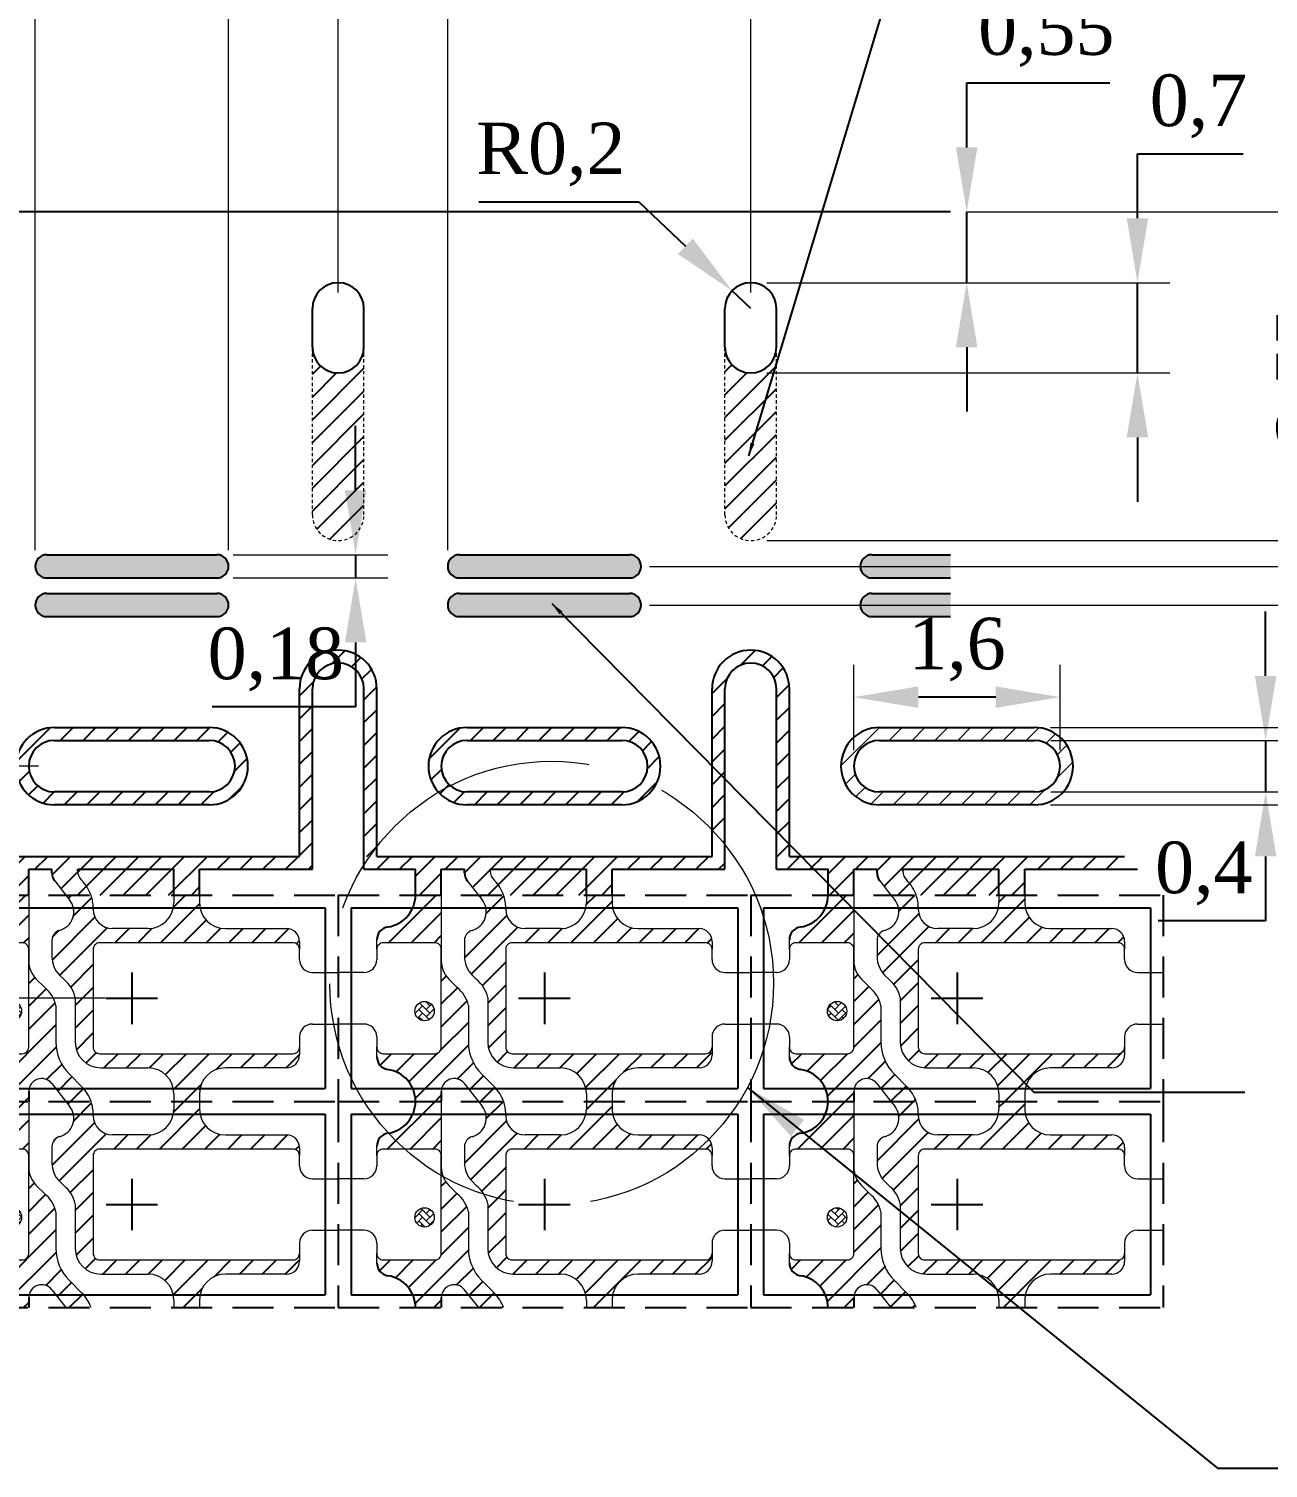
# Model space of a CAD drawing. Header units: millimetres. Extents: x -1672 to -743, y 1116 to 1403.
# Drawn here: x -858 to -810, y 1303.8 to 1359.6 of the extents above; entities that cross this region are included whole.
import ezdxf

# ---------------------------------------------------------------- set-up
doc = ezdxf.new("R2010")
doc.units = ezdxf.units.MM
doc.header["$MEASUREMENT"] = 0
doc.linetypes.add('ACAD_ISO02W100', pattern=[15, 12, -3])
doc.linetypes.add('HIDDEN', pattern=[9.525, 6.35, -3.175])
for name, color, linetype in [('\\M+2A4C1\\M+2B3CE\\M+2B944', 144, 'HIDDEN'), ('bottom side half etching', 6, 'Continuous'), ('c2', 2, 'Continuous'), ('Hatch', 1, 'HIDDEN')]:
    doc.layers.add(name, color=color, linetype=linetype)
for name, color, linetype, lineweight in [('Dimension', 3, 'Continuous', 5), ('LF', 4, 'Continuous', 25), ('Visble1', 6, 'Continuous', 20), ('Visible2', 6, 'ACAD_ISO02W100', 15)]:
    doc.layers.add(name, color=color, linetype=linetype, lineweight=lineweight)
doc.styles.add('itedick', font='romantic.ttf')
doc.styles.get("Standard").update_dxf_attribs({"font": 'romantic.ttf', "height": 2})
doc.dimstyles.new('(S)ISO-25', dxfattribs={"dimtxt": 0.5, "dimasz": 0.5, "dimexe": 0.2, "dimexo": 0.2, "dimgap": 0.1, "dimtad": 1, "dimdec": 3, "dimdsep": 46, "dimtxsty": 'itedick', "dimcen": 2.5, "dimclre": 256, "dimclrt": 1, "dimadec": 0, "dimazin": 0, "dimtfac": 1, "dimtdec": 3, "dimtmove": 0, "dimatfit": 3, "dimfxl": 0, "dimlwe": -1, "dimarcsym": 0})
doc.dimstyles.new('ISO-25 scale5', dxfattribs={"dimtxt": 1.5, "dimasz": 2.5, "dimexe": 1.25, "dimexo": 0.625, "dimtad": 1, "dimtoh": 1, "dimlfac": 0.2, "dimtxsty": 'Standard', "dimcen": 2.5, "dimclre": 256, "dimclrt": 1, "dimadec": 0, "dimazin": 0, "dimtfac": 1, "dimtmove": 0, "dimatfit": 3, "dimfxl": 0, "dimlwe": -1, "dimarcsym": 0})
pattern_1 = [(45, (-1152.9834, 964.2726), (-0.4419417, 0.4419417), [])]
pattern_2 = [(45, (-1152.9834, 1533.01056), (-0.4419417, 0.4419417), [])]

# ---------------------------------------------------------------- blocks, each defined once
blk = doc.blocks.new('*D70')
at = {"layer": 'Defpoints', "color": 0}
for p in [(-834.569, 1338.802), (-802.624, 1338.802), (-834.569, 1337.302)]:
    blk.add_point(p, dxfattribs=at)
at = {"layer": 'Dimension', "color": 0, "lineweight": -2}
for p, q in [((-802.624, 1341.302), (-802.624, 1343.802)), ((-802.624, 1337.302), (-802.624, 1338.802)), ((-802.624, 1334.802), (-802.624, 1332.302))]:
    blk.add_line(p, q, dxfattribs=at)
at = {"layer": 'Dimension'}
for p, q in [((-833.944, 1338.802), (-801.374, 1338.802)), ((-833.944, 1337.302), (-801.374, 1337.302))]:
    blk.add_line(p, q, dxfattribs=at)
at = {"layer": 'Dimension', "color": 0}
for points in [[(-803.04, 1341.302), (-802.207, 1341.302), (-802.624, 1338.802)], [(-803.04, 1334.802), (-802.207, 1334.802), (-802.624, 1337.302)]]:
    blk.add_solid(points, dxfattribs=at)
at = {"layer": 'Dimension', "color": 1, "insert": (-804.462, 1338.052), "char_height": 2, "attachment_point": 5, "rotation": 90}
blk.add_mtext('0,3', dxfattribs=at)
blk = doc.blocks.new('*D105')
at = {"layer": 'Defpoints', "color": 0}
for p in [(-822.269, 1352.552), (-800.009, 1352.552), (-834.569, 1338.802)]:
    blk.add_point(p, dxfattribs=at)
at = {"layer": 'Dimension'}
for p, q in [((-821.644, 1352.552), (-798.759, 1352.552)), ((-833.944, 1338.802), (-798.759, 1338.802))]:
    blk.add_line(p, q, dxfattribs=at)
at = {"layer": 'Dimension', "color": 0, "lineweight": -2}
blk.add_line((-800.009, 1341.302), (-800.009, 1350.052), dxfattribs=at)
at = {"layer": 'Dimension', "color": 0}
for points in [[(-800.426, 1350.052), (-799.592, 1350.052), (-800.009, 1352.552)], [(-800.426, 1341.302), (-799.592, 1341.302), (-800.009, 1338.802)]]:
    blk.add_solid(points, dxfattribs=at)
at = {"layer": 'Dimension', "color": 1, "insert": (-801.863, 1344.542), "char_height": 2, "attachment_point": 5, "rotation": 90}
blk.add_mtext('2,75', dxfattribs=at)
blk = doc.blocks.new('*D106')
at = {"layer": 'Defpoints', "color": 0}
for p in [(-876.519, 1371.909), (-876.519, 1351.052), (-857.769, 1338.802)]:
    blk.add_point(p, dxfattribs=at)
at = {"layer": 'Dimension'}
for p, q in [((-876.519, 1351.677), (-876.519, 1373.159)), ((-857.769, 1339.427), (-857.769, 1373.159))]:
    blk.add_line(p, q, dxfattribs=at)
at = {"layer": 'Dimension', "color": 0, "lineweight": -2}
blk.add_line((-860.269, 1371.909), (-874.019, 1371.909), dxfattribs=at)
at = {"layer": 'Dimension', "color": 0}
for points in [[(-874.019, 1372.326), (-874.019, 1371.493), (-876.519, 1371.909)], [(-860.269, 1372.326), (-860.269, 1371.493), (-857.769, 1371.909)]]:
    blk.add_solid(points, dxfattribs=at)
at = {"layer": 'Dimension', "color": 1, "insert": (-867.144, 1373.764), "char_height": 2, "attachment_point": 5}
blk.add_mtext('3,75', dxfattribs=at)
blk = doc.blocks.new('*D71')
at = {"layer": 'Defpoints', "color": 0}
for p in [(-857.769, 1371.909), (-857.769, 1338.802), (-850.269, 1338.802)]:
    blk.add_point(p, dxfattribs=at)
at = {"layer": 'Dimension'}
for p, q in [((-857.769, 1339.427), (-857.769, 1373.159)), ((-850.269, 1339.427), (-850.269, 1373.159))]:
    blk.add_line(p, q, dxfattribs=at)
at = {"layer": 'Dimension', "color": 0, "lineweight": -2}
blk.add_line((-852.769, 1371.909), (-855.269, 1371.909), dxfattribs=at)
at = {"layer": 'Dimension', "color": 0}
for points in [[(-855.269, 1372.326), (-855.269, 1371.493), (-857.769, 1371.909)], [(-852.769, 1372.326), (-852.769, 1371.493), (-850.269, 1371.909)]]:
    blk.add_solid(points, dxfattribs=at)
at = {"layer": 'Dimension', "color": 1, "insert": (-854.019, 1373.764), "char_height": 2, "attachment_point": 5}
blk.add_mtext('1,5', dxfattribs=at)
blk = doc.blocks.new('*D72')
at = {"layer": 'Defpoints', "color": 0}
for p in [(-850.269, 1371.909), (-850.269, 1338.802), (-841.769, 1338.802)]:
    blk.add_point(p, dxfattribs=at)
at = {"layer": 'Dimension'}
for p, q in [((-850.269, 1339.427), (-850.269, 1373.159)), ((-841.769, 1339.427), (-841.769, 1373.159))]:
    blk.add_line(p, q, dxfattribs=at)
at = {"layer": 'Dimension', "color": 0, "lineweight": -2}
blk.add_line((-844.269, 1371.909), (-847.769, 1371.909), dxfattribs=at)
at = {"layer": 'Dimension', "color": 0}
for points in [[(-847.769, 1372.326), (-847.769, 1371.493), (-850.269, 1371.909)], [(-844.269, 1372.326), (-844.269, 1371.493), (-841.769, 1371.909)]]:
    blk.add_solid(points, dxfattribs=at)
at = {"layer": 'Dimension', "color": 1, "insert": (-846.019, 1373.746), "char_height": 2, "attachment_point": 5}
blk.add_mtext('1,7', dxfattribs=at)
blk = doc.blocks.new('*D107')
at = {"layer": 'Defpoints', "color": 0}
for p in [(-850.719, 1339.252), (-845.342, 1339.252), (-850.719, 1338.352)]:
    blk.add_point(p, dxfattribs=at)
at = {"layer": 'Dimension', "color": 0, "lineweight": -2}
for p, q in [((-845.342, 1341.752), (-845.342, 1344.252)), ((-845.342, 1339.252), (-845.342, 1338.352)), ((-845.342, 1335.852), (-845.342, 1333.352)), ((-845.342, 1333.352), (-850.904, 1333.352))]:
    blk.add_line(p, q, dxfattribs=at)
at = {"layer": 'Dimension'}
for p, q in [((-850.094, 1339.252), (-844.092, 1339.252)), ((-850.094, 1338.352), (-844.092, 1338.352))]:
    blk.add_line(p, q, dxfattribs=at)
at = {"layer": 'Dimension', "color": 0}
for points in [[(-845.758, 1341.752), (-844.925, 1341.752), (-845.342, 1339.252)], [(-845.758, 1335.852), (-844.925, 1335.852), (-845.342, 1338.352)]]:
    blk.add_solid(points, dxfattribs=at)
at = {"layer": 'Dimension', "color": 1, "insert": (-848.435, 1335.19), "char_height": 2, "attachment_point": 5}
blk.add_mtext('0,18', dxfattribs=at)
blk = doc.blocks.new('*D109')
at = {"layer": 'Defpoints', "color": 0}
for p in [(-876.519, 1364.762), (-876.519, 1351.052), (-870.019, 1339.052)]:
    blk.add_point(p, dxfattribs=at)
at = {"layer": 'Dimension'}
for p, q in [((-876.519, 1351.677), (-876.519, 1366.012)), ((-870.019, 1339.677), (-870.019, 1366.012))]:
    blk.add_line(p, q, dxfattribs=at)
at = {"layer": 'Dimension', "color": 0, "lineweight": -2}
for p, q in [((-874.019, 1364.762), (-872.519, 1364.762)), ((-870.019, 1364.762), (-854.754, 1364.762))]:
    blk.add_line(p, q, dxfattribs=at)
at = {"layer": 'Dimension', "color": 0}
for points in [[(-874.019, 1365.178), (-874.019, 1364.345), (-876.519, 1364.762)], [(-872.519, 1365.178), (-872.519, 1364.345), (-870.019, 1364.762)]]:
    blk.add_solid(points, dxfattribs=at)
at = {"layer": 'Dimension', "color": 1, "insert": (-861.137, 1366.616), "char_height": 2, "attachment_point": 5}
blk.add_mtext('1,3±0,075', dxfattribs=at)
blk = doc.blocks.new('*D114')
at = {"layer": 'Defpoints', "color": 0}
for p in [(-822.269, 1352.552), (-821.644, 1352.552), (-830.019, 1349.802)]:
    blk.add_point(p, dxfattribs=at)
at = {"layer": 'Dimension', "color": 0, "lineweight": -2}
for p, q in [((-821.644, 1355.052), (-821.644, 1357.552)), ((-821.644, 1357.552), (-816.093, 1357.552)), ((-821.644, 1349.802), (-821.644, 1352.552)), ((-821.644, 1347.302), (-821.644, 1344.802))]:
    blk.add_line(p, q, dxfattribs=at)
at = {"layer": 'Dimension'}
for p, q in [((-821.644, 1352.552), (-820.394, 1352.552)), ((-829.394, 1349.802), (-820.394, 1349.802))]:
    blk.add_line(p, q, dxfattribs=at)
at = {"layer": 'Dimension', "color": 0}
for points in [[(-822.061, 1355.052), (-821.228, 1355.052), (-821.644, 1352.552)], [(-822.061, 1347.302), (-821.228, 1347.302), (-821.644, 1349.802)]]:
    blk.add_solid(points, dxfattribs=at)
at = {"layer": 'Dimension', "color": 1, "insert": (-818.556, 1359.406), "char_height": 2, "attachment_point": 5}
blk.add_mtext('0,55', dxfattribs=at)
blk = doc.blocks.new('*D115')
at = {"layer": 'Defpoints', "color": 0}
for p in [(-830.019, 1349.802), (-815.021, 1349.802), (-830.019, 1346.302)]:
    blk.add_point(p, dxfattribs=at)
at = {"layer": 'Dimension', "color": 0, "lineweight": -2}
for p, q in [((-815.021, 1352.302), (-815.021, 1354.802)), ((-815.021, 1354.802), (-810.916, 1354.802)), ((-815.021, 1346.302), (-815.021, 1349.802)), ((-815.021, 1343.802), (-815.021, 1341.302))]:
    blk.add_line(p, q, dxfattribs=at)
at = {"layer": 'Dimension'}
for p, q in [((-829.394, 1349.802), (-813.771, 1349.802)), ((-829.394, 1346.302), (-813.771, 1346.302))]:
    blk.add_line(p, q, dxfattribs=at)
at = {"layer": 'Dimension', "color": 0}
for points in [[(-815.437, 1352.302), (-814.604, 1352.302), (-815.021, 1349.802)], [(-815.437, 1343.802), (-814.604, 1343.802), (-815.021, 1346.302)]]:
    blk.add_solid(points, dxfattribs=at)
at = {"layer": 'Dimension', "color": 1, "insert": (-812.656, 1356.64), "char_height": 2, "attachment_point": 5}
blk.add_mtext('0,7', dxfattribs=at)
blk = doc.blocks.new('*D116')
at = {"layer": 'Defpoints', "color": 0}
for p in [(-822.269, 1352.552), (-806.541, 1352.552), (-830.019, 1339.802)]:
    blk.add_point(p, dxfattribs=at)
at = {"layer": 'Dimension'}
for p, q in [((-821.644, 1352.552), (-805.291, 1352.552)), ((-829.394, 1339.802), (-805.291, 1339.802))]:
    blk.add_line(p, q, dxfattribs=at)
at = {"layer": 'Dimension', "color": 0, "lineweight": -2}
blk.add_line((-806.541, 1342.302), (-806.541, 1350.052), dxfattribs=at)
at = {"layer": 'Dimension', "color": 0}
for points in [[(-806.958, 1350.052), (-806.124, 1350.052), (-806.541, 1352.552)], [(-806.958, 1342.302), (-806.124, 1342.302), (-806.541, 1339.802)]]:
    blk.add_solid(points, dxfattribs=at)
at = {"layer": 'Dimension', "color": 1, "insert": (-808.395, 1346.177), "char_height": 2, "attachment_point": 5, "rotation": 90}
blk.add_mtext('2,55', dxfattribs=at)
blk = doc.blocks.new('*D117')
at = {"layer": 'Defpoints', "color": 0}
for p in [(-830.743, 1349.491), (-830.019, 1348.802)]:
    blk.add_point(p, dxfattribs=at)
at = {"layer": 'Dimension', "color": 0, "lineweight": -2}
for p, q in [((-840.558, 1352.939), (-834.365, 1352.939)), ((-834.365, 1352.939), (-832.554, 1351.215)), ((-830.019, 1348.802), (-830.743, 1349.491))]:
    blk.add_line(p, q, dxfattribs=at)
at = {"layer": 'Dimension', "color": 0}
blk.add_solid([(-832.267, 1351.517), (-832.841, 1350.914), (-830.743, 1349.491)], dxfattribs=at)
at = {"layer": 'Dimension', "color": 1, "insert": (-837.774, 1354.777), "char_height": 2, "attachment_point": 5}
blk.add_mtext('R0,2', dxfattribs=at)
blk = doc.blocks.new('*D121')
at = {"layer": 'Defpoints', "color": 0}
for p in [(-876.519, 1376.87), (-846.019, 1348.802), (-876.519, 1345.302)]:
    blk.add_point(p, dxfattribs=at)
at = {"layer": 'Dimension'}
for p, q in [((-876.519, 1345.927), (-876.519, 1378.12)), ((-846.019, 1349.427), (-846.019, 1378.12))]:
    blk.add_line(p, q, dxfattribs=at)
at = {"layer": 'Dimension', "color": 0, "lineweight": -2}
blk.add_line((-848.519, 1376.87), (-874.019, 1376.87), dxfattribs=at)
at = {"layer": 'Dimension', "color": 0}
for points in [[(-874.019, 1377.286), (-874.019, 1376.453), (-876.519, 1376.87)], [(-848.519, 1377.286), (-848.519, 1376.453), (-846.019, 1376.87)]]:
    blk.add_solid(points, dxfattribs=at)
at = {"layer": 'Dimension', "color": 1, "insert": (-861.269, 1378.715), "char_height": 2, "attachment_point": 5}
blk.add_mtext('6,1', dxfattribs=at)
blk = doc.blocks.new('*D122')
at = {"layer": 'Defpoints', "color": 0}
for p in [(-830.019, 1376.87), (-846.019, 1348.802), (-830.019, 1348.802)]:
    blk.add_point(p, dxfattribs=at)
at = {"layer": 'Dimension'}
for p, q in [((-846.019, 1349.427), (-846.019, 1378.12)), ((-830.019, 1349.427), (-830.019, 1378.12))]:
    blk.add_line(p, q, dxfattribs=at)
at = {"layer": 'Dimension', "color": 0, "lineweight": -2}
blk.add_line((-843.519, 1376.87), (-832.519, 1376.87), dxfattribs=at)
at = {"layer": 'Dimension', "color": 0}
for points in [[(-843.519, 1377.286), (-843.519, 1376.453), (-846.019, 1376.87)], [(-832.519, 1377.286), (-832.519, 1376.453), (-830.019, 1376.87)]]:
    blk.add_solid(points, dxfattribs=at)
at = {"layer": 'Dimension', "color": 1, "insert": (-838.019, 1378.706), "char_height": 2, "attachment_point": 5}
blk.add_mtext('3,2', dxfattribs=at)
blk = doc.blocks.new('*U33')
at = {"layer": 'bottom side half etching'}
for p, q in [((-1.5, -3.75), (-1.5, 2.75)), ((1.5, -3.75), (1.5, 2.75))]:
    blk.add_line(p, q, dxfattribs=at)
blk.add_arc((0, 2.75), 1.5, 0, 180, dxfattribs=at)
at = {"layer": 'LF'}
for p, q in [((-1, -4.25), (-1, 2.75)), ((1, -4.25), (1, 2.75))]:
    blk.add_line(p, q, dxfattribs=at)
blk.add_arc((0, 2.75), 1, 0, 180, dxfattribs=at)
blk = doc.blocks.new('*U34')
at = {"layer": 'LF', "color": 0, "linetype": 'ByBlock', "lineweight": -2}
for p in [(0, 0), (16, 0)]:
    blk.add_blockref('*U33', p, dxfattribs=at)
blk = doc.blocks.new('*U31')
at = {"layer": 'bottom side half etching'}
for p, q in [((-3, 1.5), (3, 1.5)), ((3, -1.5), (-3, -1.5))]:
    blk.add_line(p, q, dxfattribs=at)
for centre, start, end in [((-3, 0), 90, 270), ((3, 0), 270, 90)]:
    blk.add_arc(centre, 1.5, start, end, dxfattribs=at)
at = {"layer": 'LF'}
for p, q in [((-3, 1), (3, 1)), ((3, -1), (-3, -1))]:
    blk.add_line(p, q, dxfattribs=at)
for centre, start, end in [((-3, 0), 90, 270), ((3, 0), 270, 90)]:
    blk.add_arc(centre, 1, start, end, dxfattribs=at)
blk = doc.blocks.new('*U32')
at = {"layer": 'LF', "color": 0, "linetype": 'ByBlock', "lineweight": -2}
for p in [(0, 0), (16, 0), (32, 0)]:
    blk.add_blockref('*U31', p, dxfattribs=at)
blk = doc.blocks.new('*D142')
at = {"layer": 'Defpoints', "color": 0}
for p in [(-819.009, 1332.052), (-819.009, 1330.052), (-810.05, 1330.052)]:
    blk.add_point(p, dxfattribs=at)
at = {"layer": 'Dimension', "color": 0, "lineweight": -2}
for p, q in [((-810.05, 1334.552), (-810.05, 1337.052)), ((-810.05, 1332.052), (-810.05, 1330.052)), ((-810.05, 1327.552), (-810.05, 1325.052)), ((-810.05, 1325.052), (-814.222, 1325.052))]:
    blk.add_line(p, q, dxfattribs=at)
at = {"layer": 'Dimension'}
for p, q in [((-818.384, 1332.052), (-808.8, 1332.052)), ((-818.384, 1330.052), (-808.8, 1330.052))]:
    blk.add_line(p, q, dxfattribs=at)
at = {"layer": 'Dimension', "color": 0}
for points in [[(-810.466, 1334.552), (-809.633, 1334.552), (-810.05, 1332.052)], [(-810.466, 1327.552), (-809.633, 1327.552), (-810.05, 1330.052)]]:
    blk.add_solid(points, dxfattribs=at)
at = {"layer": 'Dimension', "color": 1, "insert": (-812.448, 1326.89), "char_height": 2, "attachment_point": 5}
blk.add_mtext('0,4', dxfattribs=at)
blk = doc.blocks.new('*D143')
at = {"layer": 'Defpoints', "color": 0}
for p in [(-826.019, 1333.729), (-826.019, 1331.052), (-818.019, 1331.052)]:
    blk.add_point(p, dxfattribs=at)
at = {"layer": 'Dimension'}
for p, q in [((-826.019, 1331.677), (-826.019, 1334.979)), ((-818.019, 1331.677), (-818.019, 1334.979))]:
    blk.add_line(p, q, dxfattribs=at)
at = {"layer": 'Dimension', "color": 0, "lineweight": -2}
blk.add_line((-820.519, 1333.729), (-823.519, 1333.729), dxfattribs=at)
at = {"layer": 'Dimension', "color": 0}
for points in [[(-823.519, 1334.146), (-823.519, 1333.312), (-826.019, 1333.729)], [(-820.519, 1334.146), (-820.519, 1333.312), (-818.019, 1333.729)]]:
    blk.add_solid(points, dxfattribs=at)
at = {"layer": 'Dimension', "color": 1, "insert": (-822.019, 1335.575), "char_height": 2, "attachment_point": 5}
blk.add_mtext('1,6', dxfattribs=at)
blk = doc.blocks.new('*D144')
at = {"layer": 'Defpoints', "color": 0}
for p in [(-819.019, 1332.552), (-819.019, 1329.552), (-805.334, 1329.552)]:
    blk.add_point(p, dxfattribs=at)
at = {"layer": 'Dimension', "color": 0, "lineweight": -2}
for p, q in [((-805.334, 1335.052), (-805.334, 1337.552)), ((-805.334, 1332.552), (-805.334, 1329.552)), ((-805.334, 1327.052), (-805.334, 1324.552))]:
    blk.add_line(p, q, dxfattribs=at)
at = {"layer": 'Dimension'}
for p, q in [((-818.394, 1332.552), (-804.084, 1332.552)), ((-818.394, 1329.552), (-804.084, 1329.552))]:
    blk.add_line(p, q, dxfattribs=at)
at = {"layer": 'Dimension', "color": 0}
for points in [[(-805.751, 1335.052), (-804.917, 1335.052), (-805.334, 1332.552)], [(-805.751, 1327.052), (-804.917, 1327.052), (-805.334, 1329.552)]]:
    blk.add_solid(points, dxfattribs=at)
at = {"layer": 'Dimension', "color": 1, "insert": (-807.179, 1331.052), "char_height": 2, "attachment_point": 5, "rotation": 90}
blk.add_mtext('0,6', dxfattribs=at)
blk = doc.blocks.new('*D145')
at = {"layer": 'Defpoints', "color": 0}
for p in [(-882.605, 1331.052), (-857.019, 1331.052), (-854.414, 1322.052)]:
    blk.add_point(p, dxfattribs=at)
at = {"layer": 'Dimension'}
for p, q in [((-857.644, 1331.052), (-883.855, 1331.052)), ((-855.039, 1322.052), (-883.855, 1322.052))]:
    blk.add_line(p, q, dxfattribs=at)
at = {"layer": 'Dimension', "color": 0, "lineweight": -2}
blk.add_line((-882.605, 1324.552), (-882.605, 1328.552), dxfattribs=at)
at = {"layer": 'Dimension', "color": 0}
for points in [[(-883.022, 1328.552), (-882.189, 1328.552), (-882.605, 1331.052)], [(-883.022, 1324.552), (-882.189, 1324.552), (-882.605, 1322.052)]]:
    blk.add_solid(points, dxfattribs=at)
at = {"layer": 'Dimension', "color": 1, "insert": (-884.442, 1326.552), "char_height": 2, "attachment_point": 5, "rotation": 90}
blk.add_mtext('1,8', dxfattribs=at)
blk = doc.blocks.new('*U41')
at = {"layer": 'bottom side half etching'}
blk.add_line((-6.5, 1), (6.5, 1), dxfattribs=at)
at = {"layer": 'LF'}
for p, q in [((-7, 0.5), (-5, 0.5)), ((-5, -0.5), (-5, 0.5)), ((-4, 0.5), (-3.1, 0.5)), ((-4, -0.5), (-4, 0.5)), ((-3.1, 0.36), (-3.1, 0.5)), ((-2.1, 0.5), (1.625, 0.5)), ((-2.1, 0.432), (-2.1, 0.5)), ((1.625, -0.5), (1.625, 0.5)), ((2.625, 0.5), (7, 0.5)), ((2.625, -0.5), (2.625, 0.5))]:
    blk.add_line(p, q, dxfattribs=at)
at = {"layer": 'LF', "lineweight": 9}
blk.add_line((-2.993, 0.052), (-2.561, -0.5), dxfattribs=at)
at = {"layer": 'LF'}
blk.add_arc((-2.6, 0.36), 0.5, 180, 218.1026, dxfattribs=at)
at = {"layer": 'LF', "lineweight": 9}
for centre, radius, start, end in [((-1.6, 0.432), 0.5, 180, 225.5543), ((-3, -0.996), 1.5, 19.2982, 45.5543)]:
    blk.add_arc(centre, radius, start, end, dxfattribs=at)
blk = doc.blocks.new('*U42')
at = {"layer": 'Dimension', "color": 0, "linetype": 'ByBlock', "lineweight": -2}
for p in [(0, 0), (16, 0), (32, 0)]:
    blk.add_blockref('*U41', p, dxfattribs=at)
blk = doc.blocks.new('without tunnel')
at = {"layer": 'Dimension'}
h = blk.add_hatch(dxfattribs=at)
h.set_pattern_fill('AR-HBONE', color=256, scale=0.2, style=0)
h.set_pattern_definition([(45, (-4678.2712, -3546.139), (9e-17, 1.13137085), [2.4, -0.8]), (135, (-4677.70555, -3545.5733), (9e-17, 1.13137085), [2.4, -0.8])])
h.paths.add_polyline_path([(-20.1, -2, 1), (-17.1, -2, 1)])
at = {"layer": 'Hatch'}
h = blk.add_hatch(dxfattribs=at)
h.set_pattern_fill('ANSI31', color=256, scale=20)
h.set_pattern_definition([(45, (2985.13, -1225.2742), (-1.767767, 1.767767), [])])
h.paths.add_polyline_path([(-16, 14), (-20.42, 14, -0.259589), (-24.29, 11.05, 0.372825), (-26, 9.07), (-26, 7.6, -0.414214), (-25, 8.6), (-17, 8.6, -0.414214), (-16, 7.6)])
h.paths.add_polyline_path([(-16, 16), (-20, 16, -0.103244), (-20.42, 14), (-16, 14)])
h.paths.add_polyline_path([(-9.75, -11.75, -0.198912), (-11.8, -6.8), (-11.8, -1.13, 0.172187), (-13.57, 1.7), (-14.83, 2.96, -0.198912), (-16, 5.78), (-16, -7.6, -0.414214), (-17, -8.6), (-25, -8.6, -0.414214), (-26, -7.6), (-26, -9.07, 0.372825), (-24.29, -11.05, -0.259589), (-20.42, -14), (-15.95, -14, -0.630407), (-12.43, -13.22), (-11.81, -14), (-7.51, -14, 0.014872), (-7.76, -13.74)])
h.paths.add_polyline_path([(-16, -14.45, -0.056727), (-15.95, -14), (-20.42, -14, -0.103244), (-20, -16), (-16, -16)])
h.paths.add_polyline_path([(-7.51, -14), (-11.81, -14), (-10.24, -16), (-6.34, -16, 0.097582)])
h.paths.add_polyline_path([(-5, 8.6), (25, 8.6, -0.414214), (26, 7.6), (26, 8.8, 0.414214), (24, 10.8), (14.5, 10.8, -0.356394), (10.58, 14), (6.42, 14, -0.356394), (2.5, 10.8), (-3, 10.8, -0.414214), (-6, 13.8), (-6, 14), (-9.08, 14, -0.393336), (-11.23, 10.52, 0.337319), (-12.4, 8.98), (-12.4, 6.43, 0.198912), (-11.23, 3.6), (-10.57, 2.94, -0.172187), (-8.8, 0.11), (-8.8, -6.8, 0.414214), (-4.8, -10.8), (2.5, -10.8, -0.356394), (6.42, -14), (10.58, -14, -0.356394), (14.5, -10.8), (24, -10.8, 0.414214), (26, -8.8), (26, -7.6, -0.414214), (25, -8.6), (-5, -8.6, -0.414214), (-6, -7.6), (-6, 7.6, -0.414214)])
h.paths.add_polyline_path([(-6.34, 16), (-10.24, 16), (-9.66, 15.26, -0.117374), (-9.08, 14), (-6, 14, 0.085121)])
h.paths.add_polyline_path([(10.5, 16), (6.5, 16), (6.5, 14.8, -0.050382), (6.42, 14), (10.58, 14, -0.050382), (10.5, 14.8)])
h.paths.add_polyline_path([(10.5, -14.8, -0.050382), (10.58, -14), (6.42, -14, -0.050382), (6.5, -14.8), (6.5, -16), (10.5, -16)])
at = {"layer": '\\M+2A4C1\\M+2B3CE\\M+2B944'}
for p, q in [((-32, 16), (-32, -16)), ((-32, 16), (32, 16)), ((32, 16), (32, -16)), ((-32, -16), (32, -16))]:
    blk.add_line(p, q, dxfattribs=at)
at = {"layer": 'bottom side half etching', "lineweight": 9}
blk.add_line((-26, 7.6), (-26, 6), dxfattribs=at)
for points in [[(-26, -7.6), (-26, -7.6, 0.414214), (-25, -8.6), (-17, -8.6, 0.414214), (-16, -7.6), (-16, 7.6, 0.414214), (-17, 8.6), (-25, 8.6, 0.414214), (-26, 7.6), (-26, 6)], [(26, 7.6), (26, 7.6, 0.414214), (25, 8.6), (-5, 8.6, 0.414214), (-6, 7.6), (-6, -7.6, 0.414214), (-5, -8.6), (25, -8.6, 0.414214), (26, -7.6), (26, -7.6)]]:
    blk.add_lwpolyline(points, format="xyb", dxfattribs=at)
for centre, start, end in [((-28, 6), 270, 0), ((28, 6), 180, 270), ((-28, -6), 0, 90), ((28, -6), 90, 180)]:
    blk.add_arc(centre, 2, start, end, dxfattribs=at)
at = {"layer": 'c2'}
for p, q in [((-30, 14), (-30, -14)), ((-30, 14), (30, 14)), ((30, 14), (30, -14)), ((0, 4), (0, -4)), ((-4, 0), (4, 0)), ((-30, -14), (30, -14))]:
    blk.add_line(p, q, dxfattribs=at)
at = {"layer": 'LF', "lineweight": 9}
for p, q in [((-16, 16), (-16, 5.78)), ((-10.24, 16), (-9.66, 15.26)), ((6.5, 16), (6.5, 14.8)), ((10.5, 16), (10.5, 14.8)), ((-6, 13.8), (-6, 14.02)), ((-26, 7.54), (-26, 9.07)), ((-12.4, 8.98), (-12.4, 6.43)), ((2.5, 10.8), (-3, 10.8)), ((14.5, 10.8), (24, 10.8)), ((26, 8.8), (26, 7.6)), ((-14.83, 2.96), (-13.57, 1.7)), ((-14.83, 2.96), (-13.57, 1.7)), ((-11.23, 3.6), (-10.57, 2.94)), ((-11.23, 3.6), (-10.57, 2.94)), ((-8.8, 0.11), (-8.8, -6.8)), ((-11.8, -1.13), (-11.8, -6.8)), ((-26, -9.07), (-26, -7.54)), ((26, -7.6), (26, -8.8)), ((-4.8, -10.8), (2.5, -10.8)), ((24, -10.8), (14.5, -10.8)), ((-12.43, -13.22), (-10.24, -16)), ((-9.75, -11.75), (-7.76, -13.74)), ((6.5, -14.8), (6.5, -16)), ((10.5, -14.8), (10.5, -16))]:
    blk.add_line(p, q, dxfattribs=at)
at = {"layer": 'LF', "ltscale": 0.1}
blk.add_line((-16, -14.45), (-16, -16), dxfattribs=at)
at = {"layer": 'LF', "lineweight": 9}
blk.add_circle((-18.6, -2), 1.5, dxfattribs=at)
at = {"layer": 'LF', "ltscale": 0.1}
for centre, radius, start, end in [((-25, 16), 5, 278.2132, 0), ((-24, 9.07), 2, 98.2132, 180), ((-24, -9.07), 2, 180, 261.7868), ((-25, -16), 5, 0, 81.7868)]:
    blk.add_arc(centre, radius, start, end, dxfattribs=at)
at = {"layer": 'LF', "lineweight": 9}
for centre, radius, start, end in [((-12, 14.02), 6, 0, 19.2982), ((-12.02, 13.41), 3, 285.4391, 38.1026), ((-3, 13.8), 3, 180, 270), ((2.5, 14.8), 4, 270, 0), ((14.5, 14.8), 4, 180, 270), ((-10.8, 8.98), 1.6, 105.1457, 180), ((24, 8.8), 2, 0, 90), ((-12, 5.78), 4, 180, 225), ((-8.4, 6.43), 4, 180, 225), ((-8.4, 6.43), 4, 180, 225), ((-13.67, -0.97), 4.99, 12.5212, 51.6004), ((-16.67, -2.21), 4.99, 12.5212, 51.6004), ((-4.8, -6.8), 7, 180, 225), ((-4.8, -6.8), 4, 180, 270), ((24, -8.8), 2, 270, 360), ((2.5, -14.8), 4, 360, 90), ((14.5, -14.8), 4, 90, 180), ((-14, -14.45), 2, 38.1026, 180), ((-12, -17.98), 6, 19.2982, 45)]:
    blk.add_arc(centre, radius, start, end, dxfattribs=at)
at = {"layer": 'Visble1'}
for p, q in [((26, 6), (26, 7.6)), ((-28, 4), (-32, 4)), ((28, 4), (32, 4)), ((-28, -4), (-32, -4)), ((28, -4), (32, -4)), ((-26, -6), (-26, -7.6)), ((26, -6), (26, -7.6))]:
    blk.add_line(p, q, dxfattribs=at)

msp = doc.modelspace()

# ---------------------------------------------------------------- hatches: boundary and pattern name
at = {"layer": 'Dimension'}
h = msp.add_hatch(dxfattribs=at)
h.set_pattern_fill('AR-HBONE', color=256, scale=0.05, style=0)
h.set_pattern_definition([(45, (5900.24568, -4474.76161), (2e-17, 0.2828427125), [0.6, -0.2]), (135, (5900.3871, -4474.6202), (2e-17, 0.2828427125), [0.6, -0.2])])
h.paths.add_polyline_path([(-850.7192, 1338.3519, 1), (-850.7192, 1339.2519), (-857.3192, 1339.2519, 1), (-857.3192, 1338.3519)])
h.paths.add_polyline_path([(-857.3192, 1337.7519, 1), (-857.3192, 1336.8519), (-850.7192, 1336.8519, 1), (-850.7192, 1337.7519)])
h.paths.add_polyline_path([(-841.3192, 1339.2519, 1), (-841.3192, 1338.3519), (-834.7192, 1338.3519, 1), (-834.7192, 1339.2519)])
h.paths.add_polyline_path([(-841.3192, 1337.7519, 1), (-841.3192, 1336.8519), (-834.7192, 1336.8519, 1), (-834.7192, 1337.7519)])
h.paths.add_polyline_path([(-825.3192, 1339.2519, 1), (-825.3192, 1338.3519), (-822.2692, 1338.3519), (-822.2692, 1339.2519)])
h.paths.add_polyline_path([(-822.2692, 1336.8519), (-822.2692, 1337.7519), (-825.3192, 1337.7519, 1), (-825.3192, 1336.8519)])
at = {"layer": 'Hatch'}
h = msp.add_hatch(dxfattribs=at)
h.set_pattern_fill('ANSI31', color=256, scale=5, style=0)
h.set_pattern_definition(pattern_1)
h.paths.add_polyline_path([(-829.0192, 1347.3019, -1), (-831.0192, 1347.3019), (-831.0192, 1340.8019, 1), (-829.0192, 1340.8019)])
h.paths.add_polyline_path([(-847.0192, 1340.8019, 1), (-845.0192, 1340.8019), (-845.0192, 1347.3019, -1), (-847.0192, 1347.3019)])
h = msp.add_hatch(dxfattribs=at)
h.set_pattern_fill('ANSI31', color=256, scale=5, style=0)
h.set_pattern_definition(pattern_2)
h.paths.add_polyline_path([(-844.5192, 1334.0519, 1), (-847.5192, 1334.0519), (-847.5192, 1327.5519), (-847.0192, 1327.5519), (-847.0192, 1334.0519, -1), (-845.0192, 1334.0519), (-845.0192, 1327.5519), (-844.8028, 1327.5519, -0.0138896), (-844.5192, 1327.9366)])
h.paths.add_polyline_path([(-851.4044, 1336.9029), (-845.4665, 1336.9029), (-845.4665, 1333.4769), (-851.4044, 1333.4769)], flags=9)
h = msp.add_hatch(dxfattribs=at)
h.set_pattern_fill('ANSI31', color=256, scale=5, style=0)
h.set_pattern_definition(pattern_2)
h.paths.add_polyline_path([(-831.0192, 1334.0519, -1), (-829.0192, 1334.0519), (-829.0192, 1327.5519), (-828.5192, 1327.5519), (-828.5192, 1334.0519, 1), (-831.5192, 1334.0519), (-831.5192, 1328.5867, -0.0220727), (-831.0192, 1328.0153)])
h = msp.add_hatch(dxfattribs=at)
h.set_pattern_fill('ANSI31', color=256, scale=5, style=0)
h.set_pattern_definition(pattern_1)
h.paths.add_polyline_path([(-851.0192, 1332.5519), (-857.0192, 1332.5519, 1), (-857.0192, 1329.5519), (-851.0192, 1329.5519, 1)])
h.paths.add_polyline_path([(-851.0192, 1332.0519, -1), (-851.0192, 1330.0519), (-857.0192, 1330.0519, -1), (-857.0192, 1332.0519)], flags=16)
h.paths.add_polyline_path([(-835.0192, 1332.5519), (-841.0192, 1332.5519, 0.6517208), (-842.1274, 1330.0409, -0.0151606), (-841.6709, 1330.2933, -0.6958905), (-841.0192, 1332.0519), (-835.0192, 1332.0519, -0.6051219), (-834.1973, 1330.4824, -0.0146442), (-833.7443, 1330.2616, 0.587819)])
h.paths.add_polyline_path([(-833.7443, 1330.2616, 0.0146442), (-834.1973, 1330.4824, -0.2460113), (-835.0192, 1330.0519), (-841.0192, 1330.0519, -0.1793214), (-841.6709, 1330.2933, 0.0151606), (-842.1274, 1330.0409, 0.2108584), (-841.0192, 1329.5519), (-835.0192, 1329.5519, 0.2595894)])
h = msp.add_hatch(dxfattribs=at)
h.set_pattern_fill('ANSI31', color=256, scale=5, style=0)
h.set_pattern_definition(pattern_2)
h.paths.add_polyline_path([(-847.0192, 1327.5519), (-847.5192, 1327.5519), (-860.5192, 1327.5519), (-861.0192, 1327.5519), (-861.0192, 1327.0519), (-859.0192, 1327.0519), (-859.0192, 1326.0519), (-858.0192, 1326.0519), (-858.0192, 1327.0519), (-857.1192, 1327.0519), (-857.1192, 1326.9123, 0.1678027), (-857.0127, 1326.6038), (-856.5799, 1326.0519), (-851.3942, 1326.0519), (-851.3942, 1327.0519), (-847.0192, 1327.0519)])
h = msp.add_hatch(dxfattribs=at)
h.set_pattern_fill('ANSI31', color=256, scale=5, style=0)
h.set_pattern_definition(pattern_2)
h.paths.add_polyline_path([(-842.0192, 1327.0519), (-841.1192, 1327.0519), (-841.1192, 1326.9123, 0.1678027), (-841.0127, 1326.6038), (-840.5799, 1326.0519), (-835.3942, 1326.0519), (-835.3942, 1327.0519), (-831.0192, 1327.0519), (-831.0192, 1327.5519), (-831.5192, 1327.5519), (-844.5192, 1327.5519), (-844.8028, 1327.5519, 0.0113933), (-845.0192, 1327.2249), (-845.0192, 1327.0519), (-843.0192, 1327.0519), (-843.0192, 1326.0519), (-842.0192, 1326.0519)])
h = msp.add_hatch(dxfattribs=at)
h.set_pattern_fill('ANSI31', color=256, scale=5, style=0)
h.set_pattern_definition(pattern_2)
h.paths.add_polyline_path([(-815.5192, 1327.5519), (-828.5192, 1327.5519), (-829.0192, 1327.5519), (-829.0192, 1327.0519), (-827.0192, 1327.0519), (-827.0192, 1326.0519), (-826.0192, 1326.0519), (-826.0192, 1327.0519), (-825.1192, 1327.0519), (-825.1192, 1326.9123, 0.1678027), (-825.0127, 1326.6038), (-824.5799, 1326.0519), (-819.3942, 1326.0519), (-819.3942, 1327.0519), (-815.5192, 1327.0519)])
at = {"layer": 'Visble1'}
h = msp.add_hatch(dxfattribs=at)
h.set_pattern_fill('ANSI31', color=256, scale=5, style=0)
h.set_pattern_definition([(45, (-1037.75305, 1191.4217), (-0.4419417, 0.4419417), [])])
h.paths.add_polyline_path([(-819.0192, 1332.5519), (-825.0192, 1332.5519, 1), (-825.0192, 1329.5519), (-819.0192, 1329.5519, 1)])
h.paths.add_polyline_path([(-819.0192, 1332.0519, -1), (-819.0192, 1330.0519), (-825.0192, 1330.0519, -1), (-825.0192, 1332.0519)], flags=16)

# ---------------------------------------------------------------- linework, layer by layer
at = {"layer": 'LF'}
for p, q in [((-822.2692, 1352.5519), (-874.5192, 1352.5519)), ((-847.0192, 1347.3019), (-847.0192, 1348.8019)), ((-845.0192, 1347.3019), (-845.0192, 1348.8019)), ((-831.0192, 1347.3019), (-831.0192, 1348.8019)), ((-829.0192, 1347.3019), (-829.0192, 1348.8019)), ((-857.3192, 1339.2519), (-850.7192, 1339.2519)), ((-841.3192, 1339.2519), (-834.7192, 1339.2519)), ((-825.3192, 1339.2519), (-822.2692, 1339.2519)), ((-857.3192, 1338.3519), (-850.7192, 1338.3519)), ((-841.3192, 1338.3519), (-834.7192, 1338.3519)), ((-825.3192, 1338.3519), (-822.2692, 1338.3519)), ((-857.3192, 1337.7519), (-850.7192, 1337.7519)), ((-841.3192, 1337.7519), (-834.7192, 1337.7519)), ((-825.3192, 1337.7519), (-822.2692, 1337.7519)), ((-857.3192, 1336.8519), (-850.7192, 1336.8519)), ((-841.3192, 1336.8519), (-834.7192, 1336.8519)), ((-825.3192, 1336.8519), (-822.2692, 1336.8519))]:
    msp.add_line(p, q, dxfattribs=at)
for centre, radius, start, end in [((-846.0192, 1348.8019), 1, 0, 180), ((-830.0192, 1348.8019), 1, 0, 180), ((-846.0192, 1347.3019), 1, 180, 0), ((-830.0192, 1347.3019), 1, 180, 0), ((-857.3192, 1338.8019), 0.45, 90, 270), ((-850.7192, 1338.8019), 0.45, 270, 90), ((-841.3192, 1338.8019), 0.45, 90, 270), ((-834.7192, 1338.8019), 0.45, 270, 90), ((-825.3192, 1338.8019), 0.45, 90, 270), ((-857.3192, 1337.3019), 0.45, 90, 270), ((-850.7192, 1337.3019), 0.45, 270, 90), ((-841.3192, 1337.3019), 0.45, 90, 270), ((-834.7192, 1337.3019), 0.45, 270, 90), ((-825.3192, 1337.3019), 0.45, 90, 270)]:
    msp.add_arc(centre, radius, start, end, dxfattribs=at)
at = {"layer": 'Visble1', "linetype": 'HIDDEN', "ltscale": 0.02}
for p, q in [((-847.0192, 1340.8019), (-847.0192, 1347.3019)), ((-845.0192, 1340.8019), (-845.0192, 1347.3019)), ((-831.0192, 1340.8019), (-831.0192, 1347.3019)), ((-829.0192, 1340.8019), (-829.0192, 1347.3019))]:
    msp.add_line(p, q, dxfattribs=at)
for centre in [(-846.0192, 1340.8019), (-830.0192, 1340.8019)]:
    msp.add_arc(centre, 1, 180, 0, dxfattribs=at)
at = {"layer": 'Visible2'}
msp.add_circle((-837.7381, 1322.6406), 8.6041, dxfattribs=at)

# ---------------------------------------------------------------- block references
at = {"layer": 'Dimension'}
msp.add_blockref('*U42', (-854.0192, 1326.5519), dxfattribs=at)
at = {"layer": 'Dimension', "xscale": 0.25, "yscale": 0.25, "zscale": 0.25}
for p in [(-854.0192, 1322.0519), (-838.0192, 1322.0519), (-822.0192, 1322.0519), (-854.0192, 1314.0519), (-838.0192, 1314.0519), (-822.0192, 1314.0519)]:
    msp.add_blockref('without tunnel', p, dxfattribs=at)
at = {"layer": 'LF'}
for name, p in [('*U34', (-846.0192, 1331.3019)), ('*U32', (-854.0192, 1331.0519))]:
    msp.add_blockref(name, p, dxfattribs=at)

# ---------------------------------------------------------------- dimensions: what is measured, and where the dimension line sits
at = {"layer": 'Dimension', "ltscale": 0.1}
for base, p1, p2, picture, middle in [((-876.5192, 1376.8698), (-846.0192, 1348.8019), (-876.5192, 1345.3019), '*D121', (-861.2692, 1378.7152)), ((-830.0192, 1376.8698), (-846.0192, 1348.8019), (-830.0192, 1348.8019), '*D122', (-838.0192, 1378.7063)), ((-876.5192, 1371.9093), (-857.7692, 1338.8019), (-876.5192, 1351.0519), '*D106', (-867.1442, 1373.7636)), ((-857.7692, 1371.9093), (-850.2692, 1338.8019), (-857.7692, 1338.8019), '*D71', (-854.0192, 1373.7636)), ((-850.2692, 1371.9093), (-841.7692, 1338.8019), (-850.2692, 1338.8019), '*D72', (-846.0192, 1373.7459)), ((-826.0192, 1333.7291), (-818.0192, 1331.0519), (-826.0192, 1331.0519), '*D143', (-822.0192, 1335.5745))]:
    dim = msp.add_linear_dim(base=base, p1=p1, p2=p2, dimstyle='ISO-25 scale5', dxfattribs=at)
    dim.commit()
    dim.dimension.update_dxf_attribs({"geometry": picture, "text_midpoint": middle})
at = {"layer": 'Dimension'}
dim = msp.add_linear_dim(base=(-876.5192, 1364.7616), p1=(-870.0192, 1339.0519), p2=(-876.5192, 1351.0519), dimstyle='ISO-25 scale5', override={"dimgap": 0.625, "dimtol": 1, "dimlim": 0, "dimtp": 0.075, "dimtm": 0.075, "dimtdec": 3}, dxfattribs=at)
dim.commit()
dim.dimension.update_dxf_attribs({"geometry": '*D109', "text_midpoint": (-861.1368, 1364.7616), "dimtype": 160})
at = {"layer": 'Dimension', "ltscale": 0.1}
for base, p1, p2, picture, middle in [((-821.6442, 1352.5519), (-830.0192, 1349.8019), (-822.2692, 1352.5519), '*D114', (-818.5562, 1359.4062)), ((-815.0207, 1349.8019), (-830.0192, 1346.3019), (-830.0192, 1349.8019), '*D115', (-812.656, 1356.6399)), ((-806.5411, 1352.5519), (-830.0192, 1339.8019), (-822.2692, 1352.5519), '*D116', (-808.3954, 1346.1769)), ((-810.0498, 1330.0519), (-819.0088, 1332.0518), (-819.0088, 1330.0519), '*D142', (-812.4484, 1326.8899)), ((-882.6052, 1331.0519), (-854.4139, 1322.0519), (-857.0192, 1331.0519), '*D145', (-884.4417, 1326.5519))]:
    dim = msp.add_linear_dim(base=base, p1=p1, p2=p2, angle=90, dimstyle='ISO-25 scale5', dxfattribs=at)
    dim.commit()
    dim.dimension.update_dxf_attribs({"geometry": picture, "text_midpoint": middle})
dim = msp.add_radius_dim(center=(-830.0192, 1348.8019), mpoint=(-830.7435, 1349.4914), dimstyle='ISO-25 scale5', dxfattribs=at)
dim.commit()
dim.dimension.update_dxf_attribs({"geometry": '*D117', "text_midpoint": (-837.7737, 1354.7772)})
for base, p1, p2, picture, middle in [((-800.009, 1352.5519), (-834.5692, 1338.8019), (-822.2692, 1352.5519), '*D105', (-800.009, 1344.5422)), ((-845.3415, 1339.2519), (-850.7192, 1338.3519), (-850.7192, 1339.2519), '*D107', (-848.4355, 1333.3519)), ((-802.6237, 1338.8019), (-834.5692, 1337.3019), (-834.5692, 1338.8019), '*D70', (-802.6237, 1338.0519)), ((-805.334, 1329.5519), (-819.0192, 1332.5519), (-819.0192, 1329.5519), '*D144', (-805.334, 1331.0519))]:
    dim = msp.add_linear_dim(base=base, p1=p1, p2=p2, angle=90, dimstyle='ISO-25 scale5', dxfattribs=at)
    dim.commit()
    dim.dimension.update_dxf_attribs({"geometry": picture, "text_midpoint": middle, "dimtype": 160})

# ---------------------------------------------------------------- leaders
at = {"layer": 'Dimension', "lineweight": 5}
for points in [[(-830.0976, 1343.0922), (-822.91, 1366.9362), (-816.7167, 1366.9362)], [(-837.7321, 1337.3568), (-819.0341, 1318.4145), (-810.8559, 1318.4145)]]:
    msp.add_leader(points, dimstyle='(S)ISO-25', override={"dimgap": 0.1, "dimtad": 0}, dxfattribs=at)
at = {"layer": 'Dimension', "ltscale": 0.1, "annotation_type": 0, "has_hookline": 1, "hookline_direction": 0, "text_width": 12.2448}
msp.add_leader([(-830.148, 1318.5884), (-811.917, 1303.8246), (-809.417, 1303.8246)], dimstyle='ISO-25 scale5', override={"dimgap": 0.625, "dimtad": 0}, dxfattribs=at)

doc.saveas('drawing.dxf')
